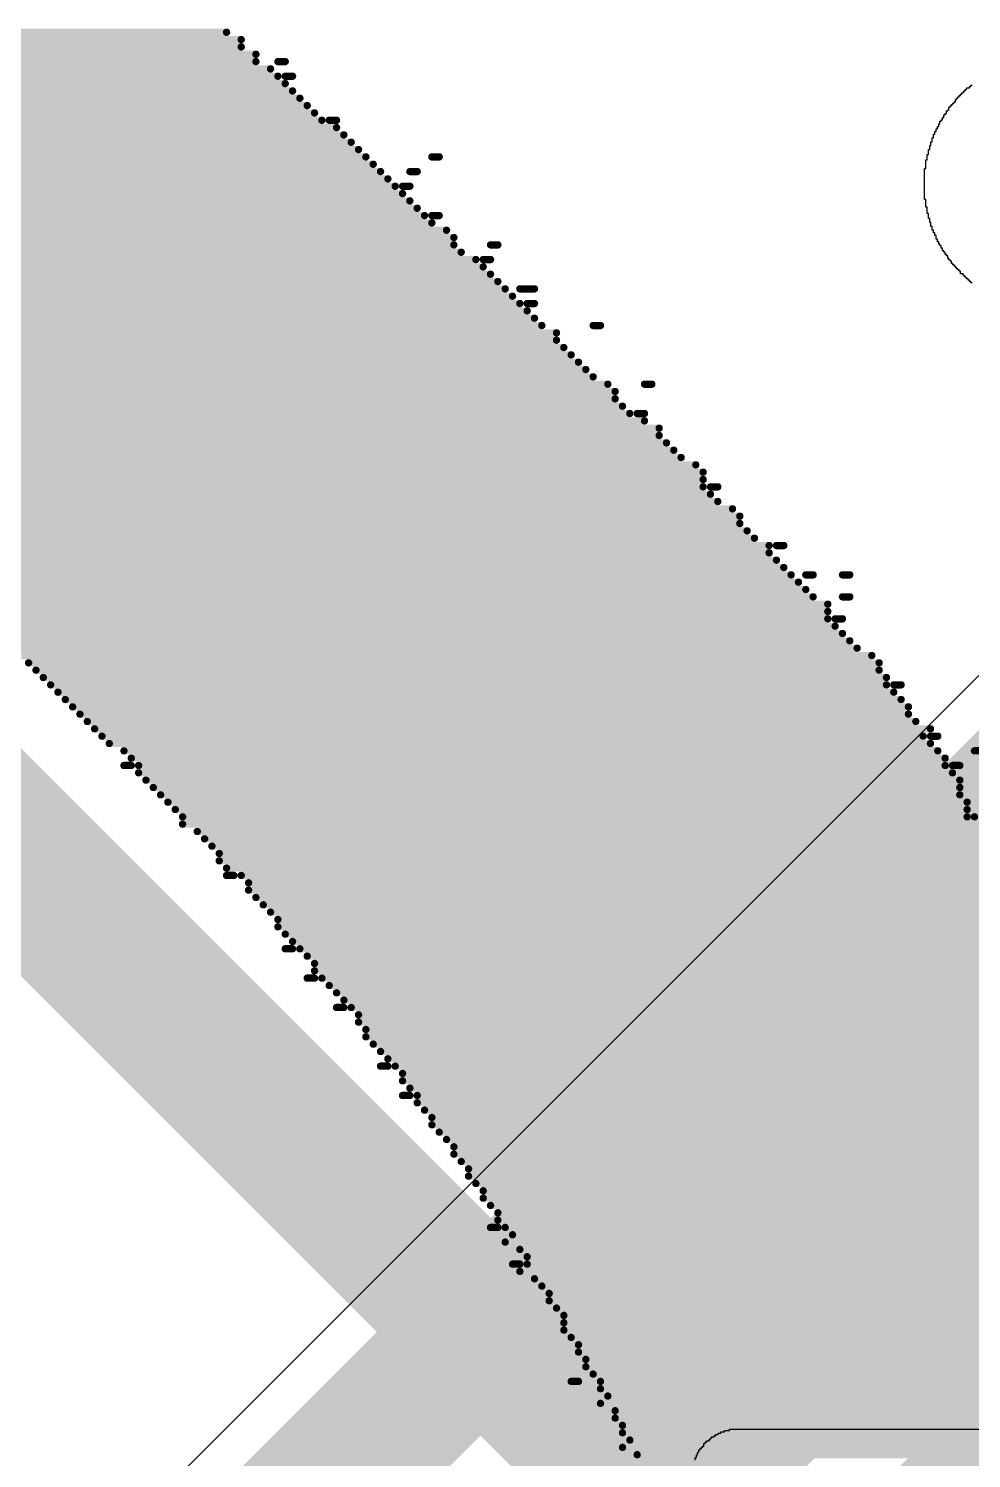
# Model space of a CAD drawing. Header units: millimetres. Extents: x -0.27 to 4.7, y -0.39 to 2.83.
# Drawn here: x 2.102 to 2.2306, y 1.4285 to 1.6235 of the extents above; entities that cross this region are included whole.
import ezdxf

# ---------------------------------------------------------------- set-up
doc = ezdxf.new("R2010")
doc.units = ezdxf.units.MM
doc.header["$MEASUREMENT"] = 0
for name, color, linetype in [('BottomLayer', 5, 'Continuous'), ('BottomOverlay', 54, 'Continuous'), ('TopLayer', 1, 'Continuous'), ('TopOverlay', 2, 'Continuous')]:
    doc.layers.add(name, color=color, linetype=linetype)

msp = doc.modelspace()

# ---------------------------------------------------------------- linework, layer by layer
at = {"layer": 'BottomLayer'}
msp.add_line((2.2601, 1.56381), (1.79358, 1.09729), dxfattribs=at)
for points, const_width in [([(1.79991, 1.082), (2.27091, 1.553)], 0.02), ([(1.802, 1.039), (2.28095, 1.51795)], 0.025), ([(1.802, 0.998), (2.28495, 1.48095)], 0.015)]:
    msp.add_lwpolyline(points, dxfattribs=dict(at, const_width=const_width))
at = {"layer": 'BottomOverlay', "const_width": 0.001}
for points in [[(1.973, 1.623), (2.129, 1.623)], [(1.975, 1.622), (2.131, 1.622)], [(1.977, 1.621), (2.131, 1.621)], [(1.979, 1.62), (2.133, 1.62)], [(1.981, 1.619), (2.133, 1.619)], [(1.982, 1.618), (2.135, 1.618)], [(2.136, 1.619), (2.137, 1.619)], [(1.984, 1.617), (2.136, 1.617)], [(2.137, 1.617), (2.138, 1.617)], [(1.987, 1.616), (2.137, 1.616)], [(1.988, 1.615), (2.138, 1.615)], [(1.988, 1.613), (2.14, 1.613)], [(1.989, 1.614), (2.139, 1.614)], [(1.987, 1.612), (2.141, 1.612)], [(1.987, 1.611), (2.142, 1.611)], [(2.143, 1.611), (2.144, 1.611)], [(1.986, 1.61), (2.144, 1.61)], [(1.986, 1.609), (2.145, 1.609)], [(1.984, 1.607), (2.147, 1.607)], [(1.985, 1.608), (2.146, 1.608)], [(1.983, 1.605), (2.149, 1.605)], [(1.984, 1.606), (2.148, 1.606)], [(2.157, 1.606), (2.158, 1.606)], [(2.009, 1.604), (2.15, 1.604)], [(2.011, 1.603), (2.151, 1.603)], [(2.154, 1.604), (2.155, 1.604)], [(2.013, 1.602), (2.152, 1.602)], [(2.014, 1.601), (2.153, 1.601)], [(2.153, 1.602), (2.154, 1.602)], [(2.017, 1.6), (2.154, 1.6)], [(2.018, 1.599), (2.155, 1.599)], [(2.02, 1.598), (2.156, 1.598)], [(2.021, 1.597), (2.157, 1.597)], [(2.157, 1.598), (2.158, 1.598)], [(2.023, 1.596), (2.159, 1.596)], [(2.025, 1.595), (2.16, 1.595)], [(2.026, 1.594), (2.16, 1.594)], [(2.028, 1.593), (2.161, 1.593)], [(2.165, 1.594), (2.166, 1.594)], [(2.029, 1.592), (2.163, 1.592)], [(2.031, 1.591), (2.164, 1.591)], [(2.164, 1.592), (2.165, 1.592)], [(2.032, 1.59), (2.165, 1.59)], [(2.034, 1.589), (2.166, 1.589)], [(2.036, 1.588), (2.167, 1.588)], [(2.037, 1.587), (2.168, 1.587)], [(2.169, 1.588), (2.171, 1.588)], [(2.039, 1.586), (2.169, 1.586)], [(2.041, 1.585), (2.17, 1.585)], [(2.17, 1.586), (2.171, 1.586)], [(2.042, 1.584), (2.171, 1.584)], [(2.044, 1.583), (2.172, 1.583)], [(2.179, 1.583), (2.18, 1.583)], [(2.045, 1.582), (2.174, 1.582)], [(2.046, 1.581), (2.174, 1.581)], [(2.048, 1.58), (2.175, 1.58)], [(2.049, 1.579), (2.176, 1.579)], [(2.05, 1.578), (2.177, 1.578)], [(2.052, 1.577), (2.178, 1.577)], [(2.054, 1.576), (2.179, 1.576)], [(2.055, 1.575), (2.181, 1.575)], [(2.057, 1.574), (2.182, 1.574)], [(2.186, 1.575), (2.187, 1.575)], [(2.058, 1.573), (2.182, 1.573)], [(2.06, 1.572), (2.183, 1.572)], [(2.061, 1.571), (2.184, 1.571)], [(2.062, 1.57), (2.186, 1.57)], [(2.185, 1.571), (2.186, 1.571)], [(2.063, 1.569), (2.188, 1.569)], [(2.065, 1.568), (2.188, 1.568)], [(2.066, 1.567), (2.189, 1.567)], [(2.067, 1.566), (2.19, 1.566)], [(2.069, 1.565), (2.191, 1.565)], [(2.07, 1.564), (2.193, 1.564)], [(2.071, 1.563), (2.194, 1.563)], [(2.072, 1.562), (2.194, 1.562)], [(2.074, 1.561), (2.194, 1.561)], [(2.075, 1.56), (2.195, 1.56)], [(2.195, 1.561), (2.196, 1.561)], [(2.076, 1.559), (2.196, 1.559)], [(2.077, 1.558), (2.198, 1.558)], [(2.079, 1.557), (2.199, 1.557)], [(2.079, 1.556), (2.199, 1.556)], [(2.081, 1.555), (2.2, 1.555)], [(2.083, 1.554), (2.201, 1.554)], [(2.084, 1.553), (2.203, 1.553)], [(2.085, 1.552), (2.203, 1.552)], [(2.204, 1.553), (2.205, 1.553)], [(2.085, 1.551), (2.204, 1.551)], [(2.087, 1.55), (2.205, 1.55)], [(2.089, 1.549), (2.206, 1.549)], [(2.09, 1.548), (2.207, 1.548)], [(2.208, 1.549), (2.209, 1.549)], [(2.213, 1.549), (2.214, 1.549)], [(2.091, 1.547), (2.208, 1.547)], [(2.092, 1.546), (2.209, 1.546)], [(2.213, 1.546), (2.214, 1.546)], [(2.093, 1.545), (2.211, 1.545)], [(2.094, 1.544), (2.211, 1.544)], [(2.095, 1.543), (2.211, 1.543)], [(2.096, 1.542), (2.212, 1.542)], [(2.212, 1.543), (2.213, 1.543)], [(2.098, 1.541), (2.213, 1.541)], [(2.099, 1.54), (2.214, 1.54)], [(2.1, 1.539), (2.215, 1.539)], [(2.101, 1.538), (2.217, 1.538)], [(2.102, 1.537), (2.218, 1.537)], [(2.103, 1.536), (2.218, 1.536)], [(2.104, 1.535), (2.219, 1.535)], [(2.105, 1.534), (2.219, 1.534)], [(2.106, 1.533), (2.22, 1.533)], [(2.22, 1.534), (2.221, 1.534)], [(2.107, 1.532), (2.221, 1.532)], [(2.108, 1.531), (2.222, 1.531)], [(2.109, 1.53), (2.222, 1.53)], [(2.11, 1.529), (2.223, 1.529)], [(2.111, 1.528), (2.225, 1.528)], [(2.112, 1.527), (2.224, 1.527)], [(2.225, 1.527), (2.226, 1.527)], [(2.113, 1.526), (2.225, 1.526)], [(2.115, 1.525), (2.226, 1.525)], [(2.231, 1.525), (2.232, 1.525)], [(2.115, 1.523), (2.116, 1.523)], [(2.116, 1.524), (2.227, 1.524)], [(2.117, 1.523), (2.227, 1.523)], [(2.228, 1.523), (2.229, 1.523)], [(2.117, 1.522), (2.228, 1.522)], [(2.118, 1.521), (2.229, 1.521)], [(2.119, 1.52), (2.229, 1.52)], [(2.12, 1.519), (2.229, 1.519)], [(2.121, 1.518), (2.23, 1.518)], [(2.122, 1.517), (2.23, 1.517)], [(2.123, 1.516), (2.23, 1.516)], [(2.123, 1.515), (2.335, 1.515)], [(2.231, 1.516), (2.335, 1.516)], [(2.125, 1.514), (2.335, 1.514)], [(2.126, 1.513), (2.336, 1.513)], [(2.127, 1.512), (2.336, 1.512)], [(2.128, 1.511), (2.336, 1.511)], [(2.128, 1.51), (2.336, 1.51)], [(2.129, 1.509), (2.336, 1.509)], [(2.129, 1.508), (2.13, 1.508)], [(2.131, 1.508), (2.336, 1.508)], [(2.132, 1.507), (2.336, 1.507)], [(2.132, 1.506), (2.336, 1.506)], [(2.133, 1.505), (2.336, 1.505)], [(2.134, 1.504), (2.336, 1.504)], [(2.135, 1.503), (2.337, 1.503)], [(2.136, 1.502), (2.337, 1.502)], [(2.136, 1.501), (2.337, 1.501)], [(2.137, 1.5), (2.337, 1.5)], [(2.137, 1.498), (2.138, 1.498)], [(2.138, 1.499), (2.337, 1.499)], [(2.139, 1.498), (2.337, 1.498)], [(2.14, 1.497), (2.337, 1.497)], [(2.141, 1.496), (2.338, 1.496)], [(2.14, 1.494), (2.141, 1.494)], [(2.141, 1.495), (2.337, 1.495)], [(2.142, 1.494), (2.337, 1.494)], [(2.143, 1.493), (2.335, 1.493)], [(2.144, 1.492), (2.335, 1.492)], [(2.144, 1.49), (2.145, 1.49)], [(2.145, 1.491), (2.333, 1.491)], [(2.146, 1.49), (2.332, 1.49)], [(2.147, 1.489), (2.33, 1.489)], [(2.147, 1.488), (2.329, 1.488)], [(2.148, 1.487), (2.329, 1.487)], [(2.148, 1.486), (2.328, 1.486)], [(2.149, 1.485), (2.326, 1.485)], [(2.15, 1.484), (2.325, 1.484)], [(2.15, 1.482), (2.151, 1.482)], [(2.151, 1.483), (2.323, 1.483)], [(2.152, 1.482), (2.322, 1.482)], [(2.153, 1.481), (2.321, 1.481)], [(2.153, 1.48), (2.32, 1.48)], [(2.153, 1.478), (2.154, 1.478)], [(2.154, 1.479), (2.319, 1.479)], [(2.155, 1.478), (2.318, 1.478)], [(2.155, 1.477), (2.317, 1.477)], [(2.156, 1.476), (2.316, 1.476)], [(2.157, 1.475), (2.316, 1.475)], [(2.157, 1.474), (2.314, 1.474)], [(2.158, 1.473), (2.313, 1.473)], [(2.159, 1.472), (2.311, 1.472)], [(2.16, 1.471), (2.311, 1.471)], [(2.16, 1.47), (2.31, 1.47)], [(2.161, 1.469), (2.308, 1.469)], [(2.162, 1.468), (2.307, 1.468)], [(2.162, 1.467), (2.307, 1.467)], [(2.163, 1.466), (2.306, 1.466)], [(2.164, 1.465), (2.305, 1.465)], [(2.164, 1.464), (2.304, 1.464)], [(2.165, 1.463), (2.303, 1.463)], [(2.166, 1.462), (2.303, 1.462)], [(2.166, 1.461), (2.301, 1.461)], [(2.165, 1.46), (2.166, 1.46)], [(2.167, 1.46), (2.3, 1.46)], [(2.168, 1.459), (2.3, 1.459)], [(2.167, 1.458), (2.299, 1.458)], [(2.169, 1.457), (2.297, 1.457)], [(2.168, 1.455), (2.169, 1.455)], [(2.17, 1.456), (2.296, 1.456)], [(2.17, 1.455), (2.295, 1.455)], [(2.169, 1.454), (2.294, 1.454)], [(2.171, 1.453), (2.293, 1.453)], [(2.172, 1.452), (2.292, 1.452)], [(2.173, 1.451), (2.291, 1.451)], [(2.173, 1.45), (2.29, 1.45)], [(2.174, 1.449), (2.29, 1.449)], [(2.175, 1.448), (2.289, 1.448)], [(2.175, 1.447), (2.289, 1.447)], [(2.175, 1.446), (2.287, 1.446)], [(2.176, 1.445), (2.286, 1.445)], [(2.177, 1.444), (2.285, 1.444)], [(2.177, 1.443), (2.284, 1.443)], [(2.178, 1.442), (2.284, 1.442)], [(2.178, 1.441), (2.283, 1.441)], [(2.176, 1.439), (2.177, 1.439)], [(2.179, 1.44), (2.282, 1.44)], [(2.18, 1.439), (2.281, 1.439)], [(2.18, 1.438), (2.281, 1.438)], [(2.181, 1.437), (2.279, 1.437)], [(2.18, 1.436), (2.279, 1.436)], [(2.182, 1.435), (2.278, 1.435)], [(2.182, 1.434), (2.277, 1.434)], [(2.183, 1.433), (2.276, 1.433)], [(2.183, 1.432), (2.275, 1.432)], [(2.184, 1.431), (2.275, 1.431)], [(2.183, 1.43), (2.274, 1.43)], [(2.185, 1.429), (2.273, 1.429)]]:
    msp.add_lwpolyline(points, dxfattribs=at)
at = {"layer": 'BottomOverlay', "const_width": 0.0005}
for points in [[(2.12875, 1.623, 1), (2.12925, 1.623, 1)], [(2.13075, 1.622, 1), (2.13125, 1.622, 1)], [(2.13075, 1.621, 1), (2.13125, 1.621, 1)], [(2.13275, 1.62, 1), (2.13325, 1.62, 1)], [(2.13275, 1.619, 1), (2.13325, 1.619, 1)], [(2.13475, 1.618, 1), (2.13525, 1.618, 1)], [(2.13575, 1.619, 1), (2.13625, 1.619, 1)], [(2.13675, 1.619, 1), (2.13725, 1.619, 1)], [(2.13575, 1.617, 1), (2.13625, 1.617, 1)], [(2.13675, 1.617, 1), (2.13725, 1.617, 1)], [(2.13775, 1.617, 1), (2.13825, 1.617, 1)], [(2.13675, 1.616, 1), (2.13725, 1.616, 1)], [(2.13775, 1.615, 1), (2.13825, 1.615, 1)], [(2.13875, 1.614, 1), (2.13925, 1.614, 1)], [(2.13975, 1.613, 1), (2.14025, 1.613, 1)], [(2.14075, 1.612, 1), (2.14125, 1.612, 1)], [(2.14175, 1.611, 1), (2.14225, 1.611, 1)], [(2.14275, 1.611, 1), (2.14325, 1.611, 1)], [(2.14375, 1.611, 1), (2.14425, 1.611, 1)], [(2.14375, 1.61, 1), (2.14425, 1.61, 1)], [(2.14475, 1.609, 1), (2.14525, 1.609, 1)], [(2.14575, 1.608, 1), (2.14625, 1.608, 1)], [(2.14675, 1.607, 1), (2.14725, 1.607, 1)], [(2.14775, 1.606, 1), (2.14825, 1.606, 1)], [(2.14875, 1.605, 1), (2.14925, 1.605, 1)], [(2.15675, 1.606, 1), (2.15725, 1.606, 1)], [(2.15775, 1.606, 1), (2.15825, 1.606, 1)], [(2.14975, 1.604, 1), (2.15025, 1.604, 1)], [(2.15075, 1.603, 1), (2.15125, 1.603, 1)], [(2.15375, 1.604, 1), (2.15425, 1.604, 1)], [(2.15475, 1.604, 1), (2.15525, 1.604, 1)], [(2.15175, 1.602, 1), (2.15225, 1.602, 1)], [(2.15275, 1.602, 1), (2.15325, 1.602, 1)], [(2.15275, 1.601, 1), (2.15325, 1.601, 1)], [(2.15375, 1.602, 1), (2.15425, 1.602, 1)], [(2.15375, 1.6, 1), (2.15425, 1.6, 1)], [(2.15475, 1.599, 1), (2.15525, 1.599, 1)], [(2.15575, 1.598, 1), (2.15625, 1.598, 1)], [(2.15675, 1.598, 1), (2.15725, 1.598, 1)], [(2.15675, 1.597, 1), (2.15725, 1.597, 1)], [(2.15775, 1.598, 1), (2.15825, 1.598, 1)], [(2.15875, 1.596, 1), (2.15925, 1.596, 1)], [(2.15975, 1.595, 1), (2.16025, 1.595, 1)], [(2.15975, 1.594, 1), (2.16025, 1.594, 1)], [(2.16075, 1.593, 1), (2.16125, 1.593, 1)], [(2.16475, 1.594, 1), (2.16525, 1.594, 1)], [(2.16575, 1.594, 1), (2.16625, 1.594, 1)], [(2.16275, 1.592, 1), (2.16325, 1.592, 1)], [(2.16375, 1.592, 1), (2.16425, 1.592, 1)], [(2.16375, 1.591, 1), (2.16425, 1.591, 1)], [(2.16475, 1.592, 1), (2.16525, 1.592, 1)], [(2.16475, 1.59, 1), (2.16525, 1.59, 1)], [(2.16575, 1.589, 1), (2.16625, 1.589, 1)], [(2.16675, 1.588, 1), (2.16725, 1.588, 1)], [(2.16775, 1.587, 1), (2.16825, 1.587, 1)], [(2.16875, 1.588, 1), (2.16925, 1.588, 1)], [(2.17075, 1.588, 1), (2.17125, 1.588, 1)], [(2.16875, 1.586, 1), (2.16925, 1.586, 1)], [(2.16975, 1.586, 1), (2.17025, 1.586, 1)], [(2.16975, 1.585, 1), (2.17025, 1.585, 1)], [(2.17075, 1.586, 1), (2.17125, 1.586, 1)], [(2.17075, 1.584, 1), (2.17125, 1.584, 1)], [(2.17175, 1.583, 1), (2.17225, 1.583, 1)], [(2.17875, 1.583, 1), (2.17925, 1.583, 1)], [(2.17975, 1.583, 1), (2.18025, 1.583, 1)], [(2.17375, 1.582, 1), (2.17425, 1.582, 1)], [(2.17375, 1.581, 1), (2.17425, 1.581, 1)], [(2.17475, 1.58, 1), (2.17525, 1.58, 1)], [(2.17575, 1.579, 1), (2.17625, 1.579, 1)], [(2.17675, 1.578, 1), (2.17725, 1.578, 1)], [(2.17775, 1.577, 1), (2.17825, 1.577, 1)], [(2.17875, 1.576, 1), (2.17925, 1.576, 1)], [(2.18075, 1.575, 1), (2.18125, 1.575, 1)], [(2.18175, 1.574, 1), (2.18225, 1.574, 1)], [(2.18575, 1.575, 1), (2.18625, 1.575, 1)], [(2.18675, 1.575, 1), (2.18725, 1.575, 1)], [(2.18175, 1.573, 1), (2.18225, 1.573, 1)], [(2.18275, 1.572, 1), (2.18325, 1.572, 1)], [(2.18375, 1.571, 1), (2.18425, 1.571, 1)], [(2.18475, 1.571, 1), (2.18525, 1.571, 1)], [(2.18575, 1.571, 1), (2.18625, 1.571, 1)], [(2.18575, 1.57, 1), (2.18625, 1.57, 1)], [(2.18775, 1.569, 1), (2.18825, 1.569, 1)], [(2.18775, 1.568, 1), (2.18825, 1.568, 1)], [(2.18875, 1.567, 1), (2.18925, 1.567, 1)], [(2.18975, 1.566, 1), (2.19025, 1.566, 1)], [(2.19075, 1.565, 1), (2.19125, 1.565, 1)], [(2.19275, 1.564, 1), (2.19325, 1.564, 1)], [(2.19375, 1.563, 1), (2.19425, 1.563, 1)], [(2.19375, 1.562, 1), (2.19425, 1.562, 1)], [(2.19375, 1.561, 1), (2.19425, 1.561, 1)], [(2.19475, 1.561, 1), (2.19525, 1.561, 1)], [(2.19475, 1.56, 1), (2.19525, 1.56, 1)], [(2.19575, 1.561, 1), (2.19625, 1.561, 1)], [(2.19575, 1.559, 1), (2.19625, 1.559, 1)], [(2.19775, 1.558, 1), (2.19825, 1.558, 1)], [(2.19875, 1.557, 1), (2.19925, 1.557, 1)], [(2.19875, 1.556, 1), (2.19925, 1.556, 1)], [(2.19975, 1.555, 1), (2.20025, 1.555, 1)], [(2.20075, 1.554, 1), (2.20125, 1.554, 1)], [(2.20275, 1.553, 1), (2.20325, 1.553, 1)], [(2.20275, 1.552, 1), (2.20325, 1.552, 1)], [(2.20375, 1.553, 1), (2.20425, 1.553, 1)], [(2.20475, 1.553, 1), (2.20525, 1.553, 1)], [(2.20375, 1.551, 1), (2.20425, 1.551, 1)], [(2.20475, 1.55, 1), (2.20525, 1.55, 1)], [(2.20575, 1.549, 1), (2.20625, 1.549, 1)], [(2.20675, 1.548, 1), (2.20725, 1.548, 1)], [(2.20775, 1.549, 1), (2.20825, 1.549, 1)], [(2.20875, 1.549, 1), (2.20925, 1.549, 1)], [(2.21275, 1.549, 1), (2.21325, 1.549, 1)], [(2.21375, 1.549, 1), (2.21425, 1.549, 1)], [(2.20775, 1.547, 1), (2.20825, 1.547, 1)], [(2.20875, 1.546, 1), (2.20925, 1.546, 1)], [(2.21275, 1.546, 1), (2.21325, 1.546, 1)], [(2.21375, 1.546, 1), (2.21425, 1.546, 1)], [(2.21075, 1.545, 1), (2.21125, 1.545, 1)], [(2.21075, 1.544, 1), (2.21125, 1.544, 1)], [(2.21075, 1.543, 1), (2.21125, 1.543, 1)], [(2.21175, 1.543, 1), (2.21225, 1.543, 1)], [(2.21175, 1.542, 1), (2.21225, 1.542, 1)], [(2.21275, 1.543, 1), (2.21325, 1.543, 1)], [(2.21275, 1.541, 1), (2.21325, 1.541, 1)], [(2.21375, 1.54, 1), (2.21425, 1.54, 1)], [(2.21475, 1.539, 1), (2.21525, 1.539, 1)], [(2.10175, 1.537, 1), (2.10225, 1.537, 1)], [(2.21675, 1.538, 1), (2.21725, 1.538, 1)], [(2.21775, 1.537, 1), (2.21825, 1.537, 1)], [(2.10275, 1.536, 1), (2.10325, 1.536, 1)], [(2.10375, 1.535, 1), (2.10425, 1.535, 1)], [(2.21775, 1.536, 1), (2.21825, 1.536, 1)], [(2.21875, 1.535, 1), (2.21925, 1.535, 1)], [(2.10475, 1.534, 1), (2.10525, 1.534, 1)], [(2.10575, 1.533, 1), (2.10625, 1.533, 1)], [(2.21875, 1.534, 1), (2.21925, 1.534, 1)], [(2.21975, 1.534, 1), (2.22025, 1.534, 1)], [(2.21975, 1.533, 1), (2.22025, 1.533, 1)], [(2.22075, 1.534, 1), (2.22125, 1.534, 1)], [(2.10675, 1.532, 1), (2.10725, 1.532, 1)], [(2.10775, 1.531, 1), (2.10825, 1.531, 1)], [(2.22075, 1.532, 1), (2.22125, 1.532, 1)], [(2.22175, 1.531, 1), (2.22225, 1.531, 1)], [(2.10875, 1.53, 1), (2.10925, 1.53, 1)], [(2.10975, 1.529, 1), (2.11025, 1.529, 1)], [(2.22175, 1.53, 1), (2.22225, 1.53, 1)], [(2.22275, 1.529, 1), (2.22325, 1.529, 1)], [(2.11075, 1.528, 1), (2.11125, 1.528, 1)], [(2.11175, 1.527, 1), (2.11225, 1.527, 1)], [(2.22375, 1.527, 1), (2.22425, 1.527, 1)], [(2.22475, 1.528, 1), (2.22525, 1.528, 1)], [(2.22475, 1.527, 1), (2.22525, 1.527, 1)], [(2.22575, 1.527, 1), (2.22625, 1.527, 1)], [(2.11275, 1.526, 1), (2.11325, 1.526, 1)], [(2.11475, 1.525, 1), (2.11525, 1.525, 1)], [(2.22475, 1.526, 1), (2.22525, 1.526, 1)], [(2.22575, 1.525, 1), (2.22625, 1.525, 1)], [(2.23075, 1.525, 1), (2.23125, 1.525, 1)], [(2.11475, 1.523, 1), (2.11525, 1.523, 1)], [(2.11575, 1.524, 1), (2.11625, 1.524, 1)], [(2.11575, 1.523, 1), (2.11625, 1.523, 1)], [(2.11675, 1.523, 1), (2.11725, 1.523, 1)], [(2.22675, 1.524, 1), (2.22725, 1.524, 1)], [(2.22675, 1.523, 1), (2.22725, 1.523, 1)], [(2.22775, 1.523, 1), (2.22825, 1.523, 1)], [(2.22875, 1.523, 1), (2.22925, 1.523, 1)], [(2.11675, 1.522, 1), (2.11725, 1.522, 1)], [(2.11775, 1.521, 1), (2.11825, 1.521, 1)], [(2.22775, 1.522, 1), (2.22825, 1.522, 1)], [(2.22875, 1.521, 1), (2.22925, 1.521, 1)], [(2.11875, 1.52, 1), (2.11925, 1.52, 1)], [(2.11975, 1.519, 1), (2.12025, 1.519, 1)], [(2.22875, 1.52, 1), (2.22925, 1.52, 1)], [(2.22875, 1.519, 1), (2.22925, 1.519, 1)], [(2.12075, 1.518, 1), (2.12125, 1.518, 1)], [(2.12175, 1.517, 1), (2.12225, 1.517, 1)], [(2.22975, 1.518, 1), (2.23025, 1.518, 1)], [(2.22975, 1.517, 1), (2.23025, 1.517, 1)], [(2.12275, 1.516, 1), (2.12325, 1.516, 1)], [(2.12275, 1.515, 1), (2.12325, 1.515, 1)], [(2.22975, 1.516, 1), (2.23025, 1.516, 1)], [(2.23075, 1.516, 1), (2.23125, 1.516, 1)], [(2.12475, 1.514, 1), (2.12525, 1.514, 1)], [(2.12575, 1.513, 1), (2.12625, 1.513, 1)], [(2.12675, 1.512, 1), (2.12725, 1.512, 1)], [(2.12775, 1.511, 1), (2.12825, 1.511, 1)], [(2.12775, 1.51, 1), (2.12825, 1.51, 1)], [(2.12875, 1.509, 1), (2.12925, 1.509, 1)], [(2.12875, 1.508, 1), (2.12925, 1.508, 1)], [(2.12975, 1.508, 1), (2.13025, 1.508, 1)], [(2.13075, 1.508, 1), (2.13125, 1.508, 1)], [(2.13175, 1.507, 1), (2.13225, 1.507, 1)], [(2.13175, 1.506, 1), (2.13225, 1.506, 1)], [(2.13275, 1.505, 1), (2.13325, 1.505, 1)], [(2.13375, 1.504, 1), (2.13425, 1.504, 1)], [(2.13475, 1.503, 1), (2.13525, 1.503, 1)], [(2.13575, 1.502, 1), (2.13625, 1.502, 1)], [(2.13575, 1.501, 1), (2.13625, 1.501, 1)], [(2.13675, 1.5, 1), (2.13725, 1.5, 1)], [(2.13675, 1.498, 1), (2.13725, 1.498, 1)], [(2.13775, 1.499, 1), (2.13825, 1.499, 1)], [(2.13775, 1.498, 1), (2.13825, 1.498, 1)], [(2.13875, 1.498, 1), (2.13925, 1.498, 1)], [(2.13975, 1.497, 1), (2.14025, 1.497, 1)], [(2.14075, 1.496, 1), (2.14125, 1.496, 1)], [(2.13975, 1.494, 1), (2.14025, 1.494, 1)], [(2.14075, 1.495, 1), (2.14125, 1.495, 1)], [(2.14075, 1.494, 1), (2.14125, 1.494, 1)], [(2.14175, 1.494, 1), (2.14225, 1.494, 1)], [(2.14275, 1.493, 1), (2.14325, 1.493, 1)], [(2.14375, 1.492, 1), (2.14425, 1.492, 1)], [(2.14375, 1.49, 1), (2.14425, 1.49, 1)], [(2.14475, 1.491, 1), (2.14525, 1.491, 1)], [(2.14475, 1.49, 1), (2.14525, 1.49, 1)], [(2.14575, 1.49, 1), (2.14625, 1.49, 1)], [(2.14675, 1.489, 1), (2.14725, 1.489, 1)], [(2.14675, 1.488, 1), (2.14725, 1.488, 1)], [(2.14775, 1.487, 1), (2.14825, 1.487, 1)], [(2.14775, 1.486, 1), (2.14825, 1.486, 1)], [(2.14875, 1.485, 1), (2.14925, 1.485, 1)], [(2.14975, 1.484, 1), (2.15025, 1.484, 1)], [(2.14975, 1.482, 1), (2.15025, 1.482, 1)], [(2.15075, 1.483, 1), (2.15125, 1.483, 1)], [(2.15075, 1.482, 1), (2.15125, 1.482, 1)], [(2.15175, 1.482, 1), (2.15225, 1.482, 1)], [(2.15275, 1.481, 1), (2.15325, 1.481, 1)], [(2.15275, 1.48, 1), (2.15325, 1.48, 1)], [(2.15275, 1.478, 1), (2.15325, 1.478, 1)], [(2.15375, 1.479, 1), (2.15425, 1.479, 1)], [(2.15375, 1.478, 1), (2.15425, 1.478, 1)], [(2.15475, 1.478, 1), (2.15525, 1.478, 1)], [(2.15475, 1.477, 1), (2.15525, 1.477, 1)], [(2.15575, 1.476, 1), (2.15625, 1.476, 1)], [(2.15675, 1.475, 1), (2.15725, 1.475, 1)], [(2.15675, 1.474, 1), (2.15725, 1.474, 1)], [(2.15775, 1.473, 1), (2.15825, 1.473, 1)], [(2.15875, 1.472, 1), (2.15925, 1.472, 1)], [(2.15975, 1.471, 1), (2.16025, 1.471, 1)], [(2.15975, 1.47, 1), (2.16025, 1.47, 1)], [(2.16075, 1.469, 1), (2.16125, 1.469, 1)], [(2.16175, 1.468, 1), (2.16225, 1.468, 1)], [(2.16175, 1.467, 1), (2.16225, 1.467, 1)], [(2.16275, 1.466, 1), (2.16325, 1.466, 1)], [(2.16375, 1.465, 1), (2.16425, 1.465, 1)], [(2.16375, 1.464, 1), (2.16425, 1.464, 1)], [(2.16475, 1.463, 1), (2.16525, 1.463, 1)], [(2.16575, 1.462, 1), (2.16625, 1.462, 1)], [(2.16575, 1.461, 1), (2.16625, 1.461, 1)], [(2.16475, 1.46, 1), (2.16525, 1.46, 1)], [(2.16575, 1.46, 1), (2.16625, 1.46, 1)], [(2.16675, 1.46, 1), (2.16725, 1.46, 1)], [(2.16775, 1.459, 1), (2.16825, 1.459, 1)], [(2.16675, 1.458, 1), (2.16725, 1.458, 1)], [(2.16875, 1.457, 1), (2.16925, 1.457, 1)], [(2.16775, 1.455, 1), (2.16825, 1.455, 1)], [(2.16875, 1.455, 1), (2.16925, 1.455, 1)], [(2.16975, 1.456, 1), (2.17025, 1.456, 1)], [(2.16975, 1.455, 1), (2.17025, 1.455, 1)], [(2.16875, 1.454, 1), (2.16925, 1.454, 1)], [(2.17075, 1.453, 1), (2.17125, 1.453, 1)], [(2.17175, 1.452, 1), (2.17225, 1.452, 1)], [(2.17275, 1.451, 1), (2.17325, 1.451, 1)], [(2.17275, 1.45, 1), (2.17325, 1.45, 1)], [(2.17375, 1.449, 1), (2.17425, 1.449, 1)], [(2.17475, 1.448, 1), (2.17525, 1.448, 1)], [(2.17475, 1.447, 1), (2.17525, 1.447, 1)], [(2.17475, 1.446, 1), (2.17525, 1.446, 1)], [(2.17575, 1.445, 1), (2.17625, 1.445, 1)], [(2.17675, 1.444, 1), (2.17725, 1.444, 1)], [(2.17675, 1.443, 1), (2.17725, 1.443, 1)], [(2.17775, 1.442, 1), (2.17825, 1.442, 1)], [(2.17775, 1.441, 1), (2.17825, 1.441, 1)], [(2.17575, 1.439, 1), (2.17625, 1.439, 1)], [(2.17675, 1.439, 1), (2.17725, 1.439, 1)], [(2.17875, 1.44, 1), (2.17925, 1.44, 1)], [(2.17975, 1.439, 1), (2.18025, 1.439, 1)], [(2.17975, 1.438, 1), (2.18025, 1.438, 1)], [(2.18075, 1.437, 1), (2.18125, 1.437, 1)], [(2.17975, 1.436, 1), (2.18025, 1.436, 1)], [(2.18175, 1.435, 1), (2.18225, 1.435, 1)], [(2.18175, 1.434, 1), (2.18225, 1.434, 1)], [(2.18275, 1.433, 1), (2.18325, 1.433, 1)], [(2.18275, 1.432, 1), (2.18325, 1.432, 1)], [(2.18375, 1.431, 1), (2.18425, 1.431, 1)], [(2.18275, 1.43, 1), (2.18325, 1.43, 1)], [(2.18475, 1.429, 1), (2.18525, 1.429, 1)]]:
    msp.add_lwpolyline(points, format="xyb", close=True, dxfattribs=at)
at = {"layer": 'TopLayer', "const_width": 0.022}
msp.add_lwpolyline([(2.04282, 1.56795), (2.21782, 1.39295)], dxfattribs=at)
at = {"layer": 'TopOverlay'}
for p, q in [((2.22927, 1.61454), (2.22927, 1.61472)), ((2.22927, 1.61472), (2.22945, 1.61472)), ((2.22945, 1.61472), (2.22945, 1.61489)), ((2.22945, 1.61489), (2.22962, 1.61489)), ((2.22962, 1.61489), (2.22962, 1.61507)), ((2.22962, 1.61507), (2.22979, 1.61507)), ((2.22979, 1.61507), (2.22979, 1.61524)), ((2.22979, 1.61524), (2.22997, 1.61524)), ((2.22997, 1.61524), (2.22997, 1.61542)), ((2.22997, 1.61542), (2.23032, 1.61542)), ((2.23032, 1.61542), (2.23032, 1.61559)), ((2.23032, 1.61559), (2.23049, 1.61559)), ((2.23049, 1.61559), (2.23049, 1.61577)), ((2.23049, 1.61577), (2.23067, 1.61577)), ((2.22752, 1.61244), (2.22752, 1.61279)), ((2.22752, 1.61279), (2.2277, 1.61279)), ((2.2277, 1.61279), (2.2277, 1.61297)), ((2.2277, 1.61297), (2.22787, 1.61297)), ((2.22787, 1.61297), (2.22787, 1.61314)), ((2.22787, 1.61314), (2.22805, 1.61314)), ((2.22805, 1.61314), (2.22805, 1.61332)), ((2.22805, 1.61332), (2.22822, 1.61332)), ((2.22822, 1.61332), (2.22822, 1.61349)), ((2.22822, 1.61349), (2.2284, 1.61349)), ((2.2284, 1.61349), (2.2284, 1.61384)), ((2.2284, 1.61384), (2.22857, 1.61384)), ((2.22857, 1.61384), (2.22857, 1.61402)), ((2.22857, 1.61402), (2.22875, 1.61402)), ((2.22875, 1.61402), (2.22875, 1.61419)), ((2.22875, 1.61419), (2.22892, 1.61419)), ((2.22892, 1.61419), (2.22892, 1.61437)), ((2.22892, 1.61437), (2.2291, 1.61437)), ((2.2291, 1.61437), (2.2291, 1.61454)), ((2.2291, 1.61454), (2.22927, 1.61454)), ((2.2263, 1.61052), (2.2263, 1.61087)), ((2.2263, 1.61087), (2.22647, 1.61087)), ((2.22647, 1.61087), (2.22647, 1.61104)), ((2.22647, 1.61104), (2.22665, 1.61104)), ((2.22665, 1.61104), (2.22665, 1.61139)), ((2.22665, 1.61139), (2.22682, 1.61139)), ((2.22682, 1.61139), (2.22682, 1.61174)), ((2.22682, 1.61174), (2.227, 1.61174)), ((2.227, 1.61174), (2.227, 1.61192)), ((2.227, 1.61192), (2.22717, 1.61192)), ((2.22717, 1.61192), (2.22717, 1.61227)), ((2.22717, 1.61227), (2.22735, 1.61227)), ((2.22735, 1.61227), (2.22735, 1.61244)), ((2.22735, 1.61244), (2.22752, 1.61244)), ((2.22542, 1.60859), (2.22542, 1.60912)), ((2.22542, 1.60912), (2.2256, 1.60912)), ((2.2256, 1.60912), (2.2256, 1.60947)), ((2.2256, 1.60947), (2.22577, 1.60947)), ((2.22577, 1.60947), (2.22577, 1.60982)), ((2.22577, 1.60982), (2.22595, 1.60982)), ((2.22595, 1.60982), (2.22595, 1.61017)), ((2.22595, 1.61017), (2.22612, 1.61017)), ((2.22612, 1.61017), (2.22612, 1.61052)), ((2.22612, 1.61052), (2.2263, 1.61052)), ((2.22472, 1.60632), (2.22472, 1.60702)), ((2.22472, 1.60702), (2.2249, 1.60702)), ((2.2249, 1.60702), (2.2249, 1.60754)), ((2.2249, 1.60754), (2.22507, 1.60754)), ((2.22507, 1.60754), (2.22507, 1.60807)), ((2.22507, 1.60807), (2.22525, 1.60807)), ((2.22525, 1.60807), (2.22525, 1.60859)), ((2.22525, 1.60859), (2.22542, 1.60859)), ((2.22437, 1.6044), (2.22437, 1.60562)), ((2.22437, 1.60562), (2.22455, 1.60562)), ((2.22455, 1.60562), (2.22455, 1.60632)), ((2.22455, 1.60632), (2.22472, 1.60632)), ((2.2242, 1.6002), (2.2242, 1.6044)), ((2.2242, 1.6044), (2.22437, 1.6044)), ((2.22437, 1.6002), (2.2242, 1.6002)), ((2.22437, 1.59915), (2.22437, 1.6002)), ((2.22455, 1.59915), (2.22437, 1.59915)), ((2.22455, 1.59827), (2.22455, 1.59915)), ((2.22472, 1.59827), (2.22455, 1.59827)), ((2.22472, 1.59758), (2.22472, 1.59827)), ((2.2249, 1.59758), (2.22472, 1.59758)), ((2.2249, 1.59705), (2.2249, 1.59758)), ((2.22507, 1.59705), (2.2249, 1.59705)), ((2.22507, 1.59653), (2.22507, 1.59705)), ((2.22525, 1.59653), (2.22507, 1.59653)), ((2.22525, 1.596), (2.22525, 1.59653)), ((2.22542, 1.596), (2.22525, 1.596)), ((2.22542, 1.59565), (2.22542, 1.596)), ((2.2256, 1.59565), (2.22542, 1.59565)), ((2.2256, 1.5953), (2.2256, 1.59565)), ((2.22577, 1.5953), (2.2256, 1.5953)), ((2.22577, 1.59478), (2.22577, 1.5953)), ((2.22595, 1.59478), (2.22577, 1.59478)), ((2.22595, 1.59443), (2.22595, 1.59478)), ((2.22612, 1.59443), (2.22595, 1.59443)), ((2.22612, 1.59408), (2.22612, 1.59443)), ((2.2263, 1.59408), (2.22612, 1.59408)), ((2.2263, 1.5939), (2.2263, 1.59408)), ((2.22647, 1.5939), (2.2263, 1.5939)), ((2.22647, 1.59355), (2.22647, 1.5939)), ((2.22665, 1.59355), (2.22647, 1.59355)), ((2.22665, 1.5932), (2.22665, 1.59355)), ((2.22682, 1.5932), (2.22665, 1.5932)), ((2.22682, 1.59303), (2.22682, 1.5932)), ((2.227, 1.59303), (2.22682, 1.59303)), ((2.227, 1.59268), (2.227, 1.59303)), ((2.22717, 1.59268), (2.227, 1.59268)), ((2.22717, 1.5925), (2.22717, 1.59268)), ((2.22735, 1.5925), (2.22717, 1.5925)), ((2.22735, 1.59215), (2.22735, 1.5925)), ((2.22752, 1.59215), (2.22735, 1.59215)), ((2.22752, 1.59198), (2.22752, 1.59215)), ((2.2277, 1.59198), (2.22752, 1.59198)), ((2.2277, 1.5918), (2.2277, 1.59198)), ((2.22787, 1.5918), (2.2277, 1.5918)), ((2.22787, 1.59145), (2.22787, 1.5918)), ((2.22805, 1.59145), (2.22787, 1.59145)), ((2.22805, 1.59128), (2.22805, 1.59145)), ((2.22822, 1.59128), (2.22805, 1.59128)), ((2.22822, 1.5911), (2.22822, 1.59128)), ((2.2284, 1.5911), (2.22822, 1.5911)), ((2.2284, 1.59093), (2.2284, 1.5911)), ((2.22857, 1.59093), (2.2284, 1.59093)), ((2.22857, 1.59075), (2.22857, 1.59093)), ((2.22875, 1.59075), (2.22857, 1.59075)), ((2.22875, 1.59058), (2.22875, 1.59075)), ((2.22892, 1.59058), (2.22875, 1.59058)), ((2.22892, 1.5904), (2.22892, 1.59058)), ((2.2291, 1.5904), (2.22892, 1.5904)), ((2.2291, 1.59005), (2.2291, 1.5904)), ((2.22945, 1.59005), (2.2291, 1.59005)), ((2.22945, 1.58988), (2.22945, 1.59005)), ((2.22962, 1.58988), (2.22945, 1.58988)), ((2.22962, 1.5897), (2.22962, 1.58988)), ((2.22979, 1.5897), (2.22962, 1.5897)), ((2.22979, 1.58953), (2.22979, 1.5897)), ((2.22997, 1.58953), (2.22979, 1.58953)), ((2.22997, 1.58935), (2.22997, 1.58953)), ((2.23014, 1.58935), (2.22997, 1.58935)), ((2.23014, 1.58918), (2.23014, 1.58935)), ((2.23032, 1.58918), (2.23014, 1.58918)), ((2.23032, 1.589), (2.23032, 1.58918)), ((2.23049, 1.589), (2.23032, 1.589)), ((2.23049, 1.58883), (2.23049, 1.589)), ((2.23067, 1.58883), (2.23049, 1.58883)), ((2.19516, 1.43124), (2.19516, 1.43142)), ((2.19516, 1.43142), (2.19551, 1.43142)), ((2.19551, 1.43142), (2.19551, 1.43159)), ((2.19551, 1.43159), (2.19569, 1.43159)), ((2.19569, 1.43159), (2.19569, 1.43177)), ((2.19569, 1.43177), (2.19604, 1.43177)), ((2.19604, 1.43177), (2.19604, 1.43194)), ((2.19604, 1.43194), (2.19639, 1.43194)), ((2.19639, 1.43194), (2.19639, 1.43212)), ((2.19639, 1.43212), (2.19691, 1.43212)), ((2.19691, 1.43212), (2.19691, 1.43229)), ((2.19691, 1.43229), (2.19761, 1.43229)), ((2.19761, 1.43229), (2.19761, 1.43247)), ((2.19761, 1.43247), (2.23854, 1.43247)), ((2.19341, 1.42932), (2.19341, 1.42967)), ((2.19341, 1.42967), (2.19359, 1.42967)), ((2.19359, 1.42967), (2.19359, 1.42984)), ((2.19359, 1.42984), (2.19376, 1.42984)), ((2.19376, 1.42984), (2.19376, 1.43002)), ((2.19376, 1.43002), (2.19394, 1.43002)), ((2.19394, 1.43002), (2.19394, 1.43019)), ((2.19394, 1.43019), (2.19411, 1.43019)), ((2.19411, 1.43019), (2.19411, 1.43054)), ((2.19411, 1.43054), (2.19429, 1.43054)), ((2.19429, 1.43054), (2.19429, 1.43072)), ((2.19429, 1.43072), (2.19446, 1.43072)), ((2.19446, 1.43072), (2.19446, 1.43089)), ((2.19446, 1.43089), (2.19481, 1.43089)), ((2.19481, 1.43089), (2.19481, 1.43107)), ((2.19481, 1.43107), (2.19499, 1.43107)), ((2.19499, 1.43107), (2.19499, 1.43124)), ((2.19499, 1.43124), (2.19516, 1.43124)), ((2.19289, 1.42827), (2.19289, 1.42862)), ((2.19289, 1.42862), (2.19307, 1.42862)), ((2.19307, 1.42862), (2.19307, 1.42897)), ((2.19307, 1.42897), (2.19324, 1.42897)), ((2.19324, 1.42897), (2.19324, 1.42932)), ((2.19324, 1.42932), (2.19341, 1.42932))]:
    msp.add_line(p, q, dxfattribs=at)

doc.saveas('drawing.dxf')
